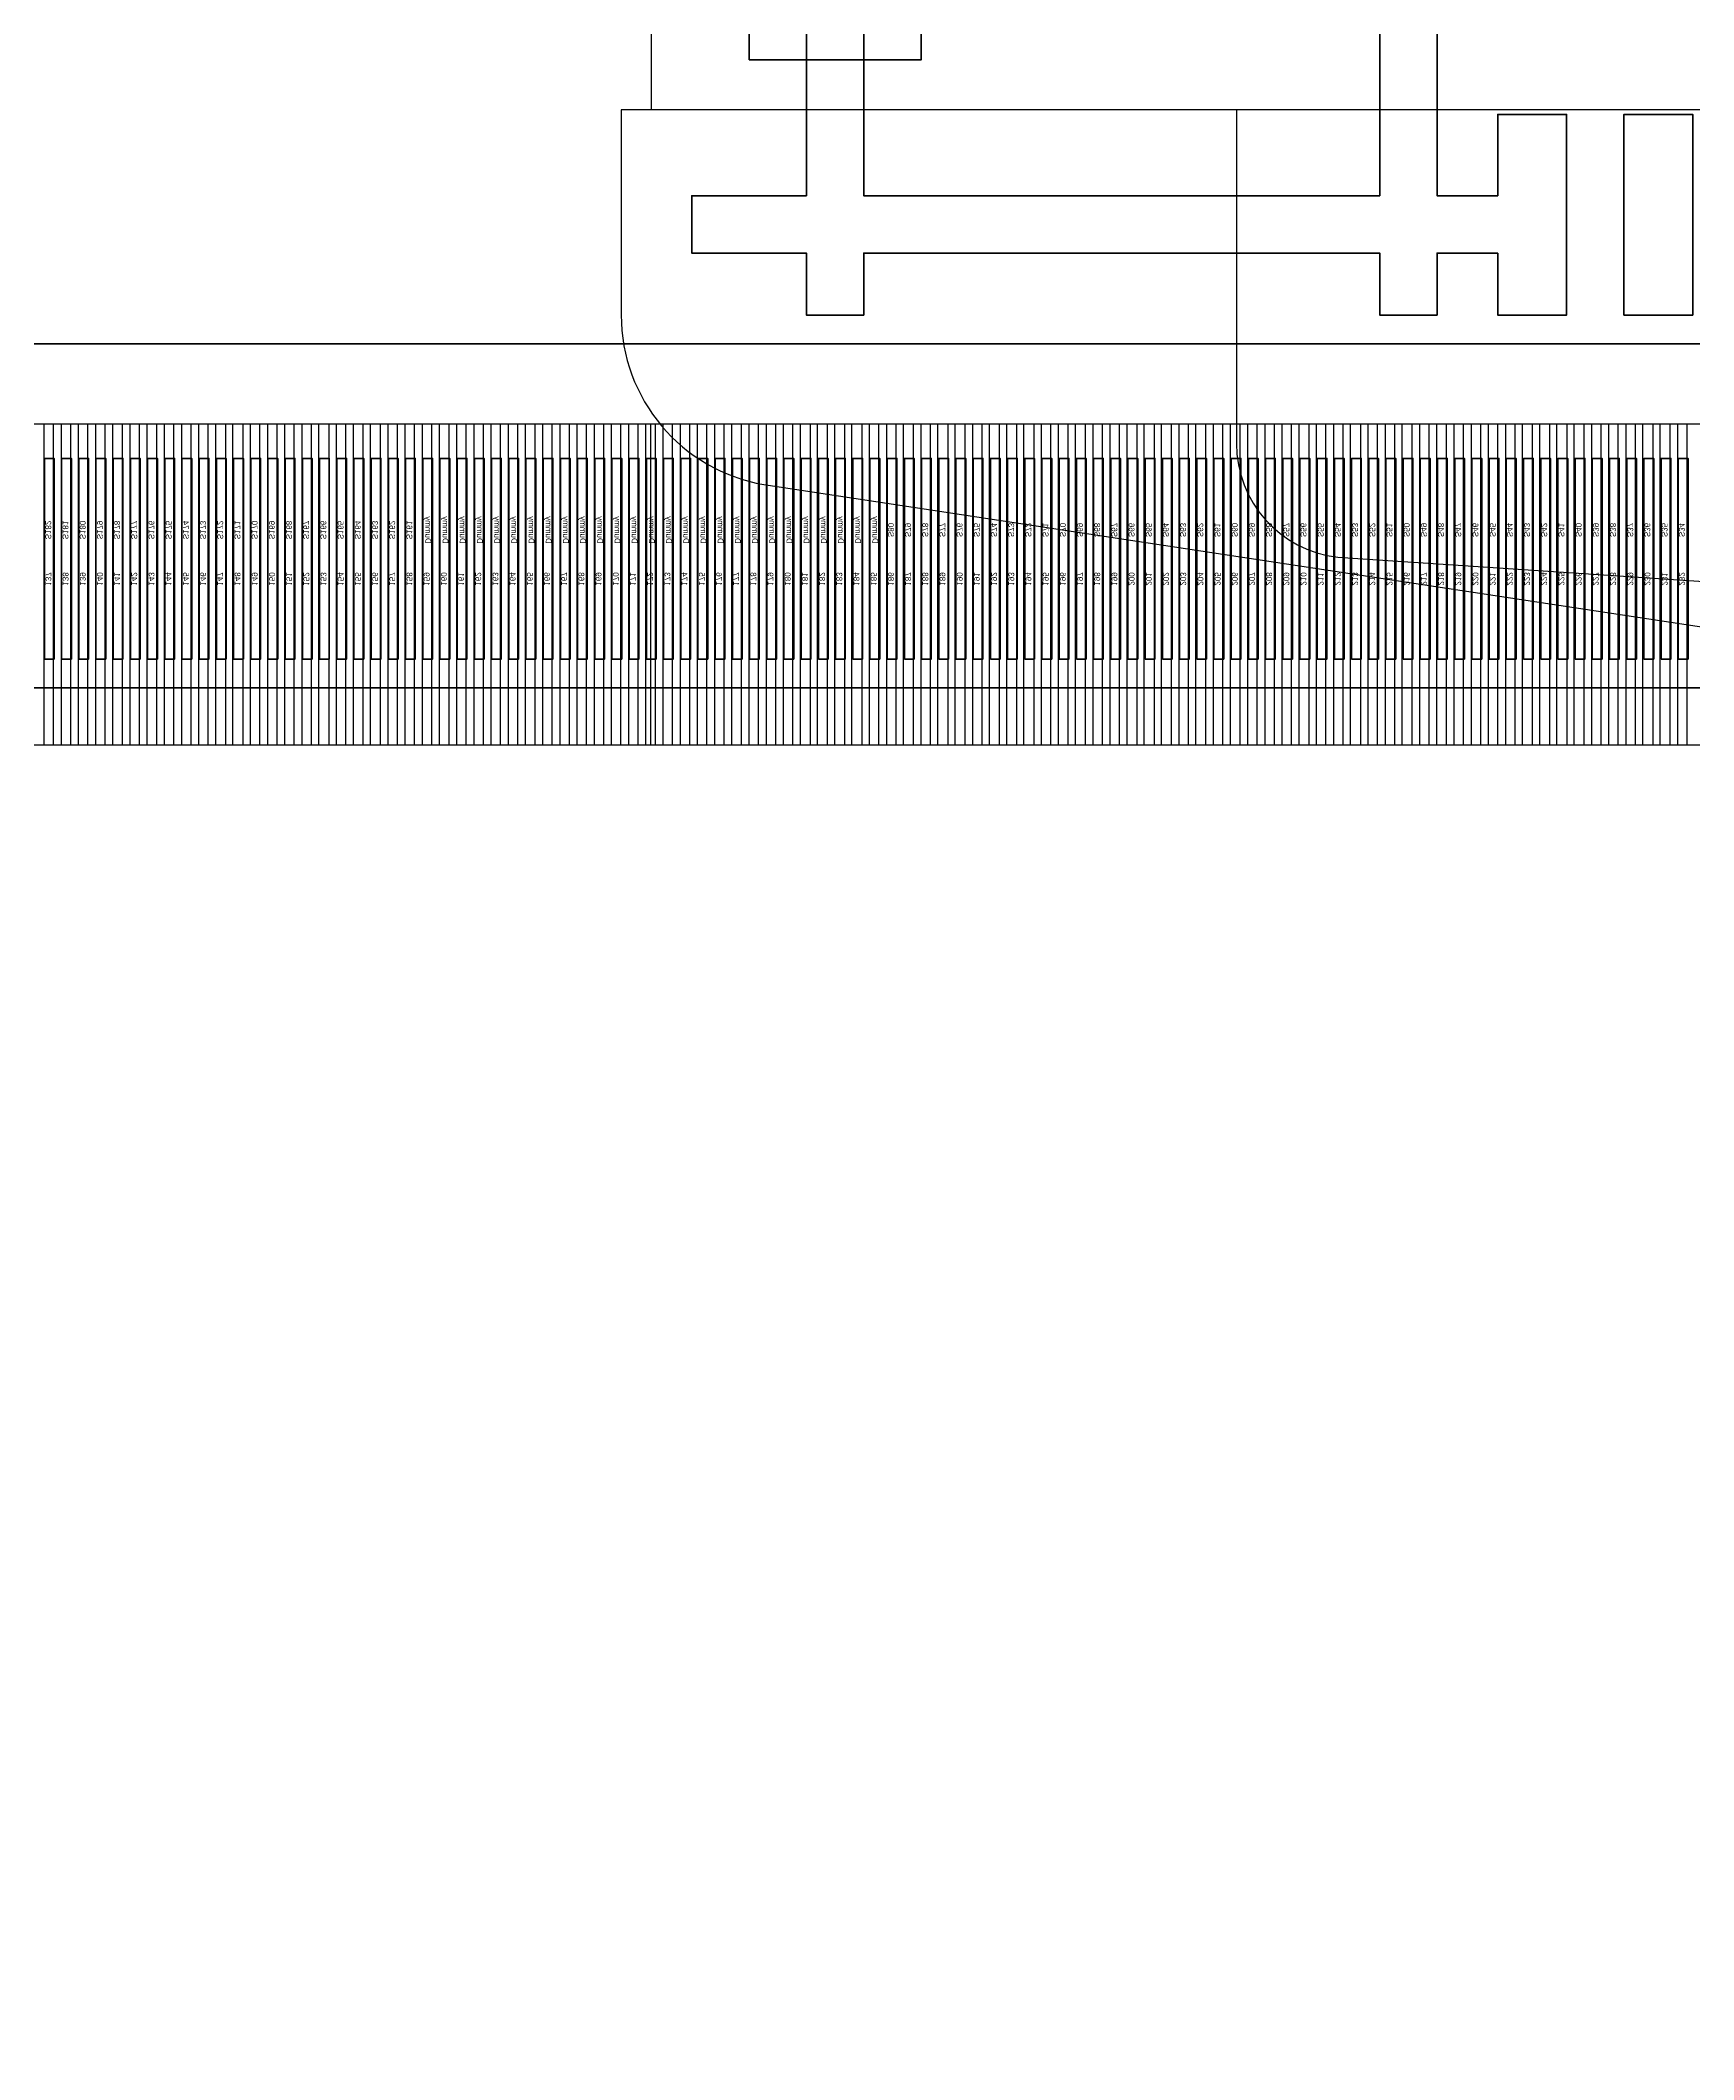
# Model space of a CAD drawing. Header units: millimetres. Extents: x 2678 to 7528, y -1679 to -1155.
# Drawn here: x 3127.524 to 3130.408, y -1285.754 to -1282.232 of the extents above; entities that cross this region are included whole.
import ezdxf
from ezdxf.enums import TextEntityAlignment as Align

# ---------------------------------------------------------------- set-up
doc = ezdxf.new("R2010")
doc.units = ezdxf.units.MM
doc.linetypes.add('CENTER2', pattern=[1.125, 0.75, -0.125, 0.125, -0.125])
for name, color, linetype in [('01 Copper', 3, 'Continuous'), ('03 Solder Resist', 6, 'Continuous'), ('06 Cutline', 4, 'Continuous'), ('09 Center_line', 1, 'Continuous'), ('13 OL no.', 190, 'Continuous'), ('14 OL name', 220, 'Continuous'), ('FPC-TP', 32, 'Continuous'), ('PANEL', 7, 'Continuous')]:
    doc.layers.add(name, color=color, linetype=linetype)
for name, color, linetype, lineweight in [('Dim', 3, 'Continuous', 13), ('FPC.drawing', 30, 'Continuous', 100), ('P_OLED.drawing', 3, 'Continuous', 100)]:
    doc.layers.add(name, color=color, linetype=linetype, lineweight=lineweight)
doc.styles.get("Standard").update_dxf_attribs({"font": 'arial.ttf'})

# ---------------------------------------------------------------- blocks, each defined once
blk = doc.blocks.new('OLED屏体')
at = {"layer": 'FPC.drawing', "color": 7, "linetype": 'Continuous', "lineweight": 100}
for points in [[(5123.0182, 185.3031), (5122.9122, 185.3031), (5122.9122, 185.7141), (5122.8122, 185.7141), (5122.8122, 185.3031), (5121.9122, 185.3031), (5121.9122, 185.7141), (5121.8122, 185.7141), (5121.8122, 185.3031), (5121.6122, 185.3031), (5121.6122, 185.2031), (5121.8122, 185.2031), (5121.8122, 185.0951), (5121.9122, 185.0951), (5121.9122, 185.2031), (5122.8122, 185.2031), (5122.8122, 185.0951), (5122.9122, 185.0951), (5122.9122, 185.2031), (5123.0182, 185.2031)], [(5123.0182, 185.2031), (5123.0182, 185.0951), (5123.1382, 185.0951), (5123.1382, 185.4451), (5123.0182, 185.4451), (5123.0182, 185.3031)]]:
    blk.add_lwpolyline(points, dxfattribs=at)
for points in [[(5121.7122, 185.5401), (5122.0122, 185.5401), (5122.0122, 185.6401), (5121.7122, 185.6401)], [(5123.2382, 185.0951), (5123.3582, 185.0951), (5123.3582, 185.4451), (5123.2382, 185.4451)]]:
    blk.add_lwpolyline(points, close=True, dxfattribs=at)
at = {"layer": 'FPC.drawing', "color": 30, "linetype": 'Continuous', "lineweight": 100}
for points in [[(5120.4831, 184.4951), (5120.5001, 184.4951), (5120.5001, 184.8451), (5120.4831, 184.8451)], [(5120.5131, 184.4951), (5120.5301, 184.4951), (5120.5301, 184.8451), (5120.5131, 184.8451)], [(5120.5431, 184.4951), (5120.5601, 184.4951), (5120.5601, 184.8451), (5120.5431, 184.8451)], [(5120.5731, 184.4951), (5120.5901, 184.4951), (5120.5901, 184.8451), (5120.5731, 184.8451)], [(5120.6031, 184.4951), (5120.6201, 184.4951), (5120.6201, 184.8451), (5120.6031, 184.8451)], [(5120.6331, 184.4951), (5120.6501, 184.4951), (5120.6501, 184.8451), (5120.6331, 184.8451)], [(5120.6631, 184.4951), (5120.6801, 184.4951), (5120.6801, 184.8451), (5120.6631, 184.8451)], [(5120.6931, 184.4951), (5120.7101, 184.4951), (5120.7101, 184.8451), (5120.6931, 184.8451)], [(5120.7231, 184.4951), (5120.7401, 184.4951), (5120.7401, 184.8451), (5120.7231, 184.8451)], [(5120.7531, 184.4951), (5120.7701, 184.4951), (5120.7701, 184.8451), (5120.7531, 184.8451)], [(5120.7831, 184.4951), (5120.8001, 184.4951), (5120.8001, 184.8451), (5120.7831, 184.8451)], [(5120.8131, 184.4951), (5120.8301, 184.4951), (5120.8301, 184.8451), (5120.8131, 184.8451)], [(5120.8431, 184.4951), (5120.8601, 184.4951), (5120.8601, 184.8451), (5120.8431, 184.8451)], [(5120.8731, 184.4951), (5120.8901, 184.4951), (5120.8901, 184.8451), (5120.8731, 184.8451)], [(5120.9031, 184.4951), (5120.9201, 184.4951), (5120.9201, 184.8451), (5120.9031, 184.8451)], [(5120.9331, 184.4951), (5120.9501, 184.4951), (5120.9501, 184.8451), (5120.9331, 184.8451)], [(5120.9631, 184.4951), (5120.9801, 184.4951), (5120.9801, 184.8451), (5120.9631, 184.8451)], [(5120.9931, 184.4951), (5121.0101, 184.4951), (5121.0101, 184.8451), (5120.9931, 184.8451)], [(5121.0231, 184.4951), (5121.0401, 184.4951), (5121.0401, 184.8451), (5121.0231, 184.8451)], [(5121.0531, 184.4951), (5121.0701, 184.4951), (5121.0701, 184.8451), (5121.0531, 184.8451)], [(5121.0831, 184.4951), (5121.1001, 184.4951), (5121.1001, 184.8451), (5121.0831, 184.8451)], [(5121.1131, 184.4951), (5121.1301, 184.4951), (5121.1301, 184.8451), (5121.1131, 184.8451)], [(5121.1431, 184.4951), (5121.1601, 184.4951), (5121.1601, 184.8451), (5121.1431, 184.8451)], [(5121.1731, 184.4951), (5121.1901, 184.4951), (5121.1901, 184.8451), (5121.1731, 184.8451)], [(5121.2031, 184.4951), (5121.2201, 184.4951), (5121.2201, 184.8451), (5121.2031, 184.8451)], [(5121.2331, 184.4951), (5121.2501, 184.4951), (5121.2501, 184.8451), (5121.2331, 184.8451)], [(5121.2631, 184.4951), (5121.2801, 184.4951), (5121.2801, 184.8451), (5121.2631, 184.8451)], [(5121.2931, 184.4951), (5121.3101, 184.4951), (5121.3101, 184.8451), (5121.2931, 184.8451)], [(5121.3231, 184.4951), (5121.3401, 184.4951), (5121.3401, 184.8451), (5121.3231, 184.8451)], [(5121.3531, 184.4951), (5121.3701, 184.4951), (5121.3701, 184.8451), (5121.3531, 184.8451)], [(5121.3831, 184.4951), (5121.4001, 184.4951), (5121.4001, 184.8451), (5121.3831, 184.8451)], [(5121.4131, 184.4951), (5121.4301, 184.4951), (5121.4301, 184.8451), (5121.4131, 184.8451)], [(5121.4431, 184.4951), (5121.4601, 184.4951), (5121.4601, 184.8451), (5121.4431, 184.8451)], [(5121.4731, 184.4951), (5121.4901, 184.4951), (5121.4901, 184.8451), (5121.4731, 184.8451)], [(5121.5031, 184.4951), (5121.5201, 184.4951), (5121.5201, 184.8451), (5121.5031, 184.8451)], [(5121.5331, 184.4951), (5121.5501, 184.4951), (5121.5501, 184.8451), (5121.5331, 184.8451)], [(5121.5631, 184.4951), (5121.5801, 184.4951), (5121.5801, 184.8451), (5121.5631, 184.8451)], [(5121.5931, 184.4951), (5121.6101, 184.4951), (5121.6101, 184.8451), (5121.5931, 184.8451)], [(5121.6231, 184.4951), (5121.6401, 184.4951), (5121.6401, 184.8451), (5121.6231, 184.8451)], [(5121.6531, 184.4951), (5121.6701, 184.4951), (5121.6701, 184.8451), (5121.6531, 184.8451)], [(5121.6831, 184.4951), (5121.7001, 184.4951), (5121.7001, 184.8451), (5121.6831, 184.8451)], [(5121.7131, 184.4951), (5121.7301, 184.4951), (5121.7301, 184.8451), (5121.7131, 184.8451)], [(5121.7431, 184.4951), (5121.7601, 184.4951), (5121.7601, 184.8451), (5121.7431, 184.8451)], [(5121.7731, 184.4951), (5121.7901, 184.4951), (5121.7901, 184.8451), (5121.7731, 184.8451)], [(5121.8031, 184.4951), (5121.8201, 184.4951), (5121.8201, 184.8451), (5121.8031, 184.8451)], [(5121.8331, 184.4951), (5121.8501, 184.4951), (5121.8501, 184.8451), (5121.8331, 184.8451)], [(5121.8631, 184.4951), (5121.8801, 184.4951), (5121.8801, 184.8451), (5121.8631, 184.8451)], [(5121.8931, 184.4951), (5121.9101, 184.4951), (5121.9101, 184.8451), (5121.8931, 184.8451)], [(5121.9231, 184.4951), (5121.9401, 184.4951), (5121.9401, 184.8451), (5121.9231, 184.8451)], [(5121.9531, 184.4951), (5121.9701, 184.4951), (5121.9701, 184.8451), (5121.9531, 184.8451)], [(5121.9831, 184.4951), (5122.0001, 184.4951), (5122.0001, 184.8451), (5121.9831, 184.8451)], [(5122.0131, 184.4951), (5122.0301, 184.4951), (5122.0301, 184.8451), (5122.0131, 184.8451)], [(5122.0431, 184.4951), (5122.0601, 184.4951), (5122.0601, 184.8451), (5122.0431, 184.8451)], [(5122.0731, 184.4951), (5122.0901, 184.4951), (5122.0901, 184.8451), (5122.0731, 184.8451)], [(5122.1031, 184.4951), (5122.1201, 184.4951), (5122.1201, 184.8451), (5122.1031, 184.8451)], [(5122.1331, 184.4951), (5122.1501, 184.4951), (5122.1501, 184.8451), (5122.1331, 184.8451)], [(5122.1631, 184.4951), (5122.1801, 184.4951), (5122.1801, 184.8451), (5122.1631, 184.8451)], [(5122.1931, 184.4951), (5122.2101, 184.4951), (5122.2101, 184.8451), (5122.1931, 184.8451)], [(5122.2231, 184.4951), (5122.2401, 184.4951), (5122.2401, 184.8451), (5122.2231, 184.8451)], [(5122.2531, 184.4951), (5122.2701, 184.4951), (5122.2701, 184.8451), (5122.2531, 184.8451)], [(5122.2831, 184.4951), (5122.3001, 184.4951), (5122.3001, 184.8451), (5122.2831, 184.8451)], [(5122.3131, 184.4951), (5122.3301, 184.4951), (5122.3301, 184.8451), (5122.3131, 184.8451)], [(5122.3431, 184.4951), (5122.3601, 184.4951), (5122.3601, 184.8451), (5122.3431, 184.8451)], [(5122.3731, 184.4951), (5122.3901, 184.4951), (5122.3901, 184.8451), (5122.3731, 184.8451)], [(5122.4031, 184.4951), (5122.4201, 184.4951), (5122.4201, 184.8451), (5122.4031, 184.8451)], [(5122.4331, 184.4951), (5122.4501, 184.4951), (5122.4501, 184.8451), (5122.4331, 184.8451)], [(5122.4631, 184.4951), (5122.4801, 184.4951), (5122.4801, 184.8451), (5122.4631, 184.8451)], [(5122.4931, 184.4951), (5122.5101, 184.4951), (5122.5101, 184.8451), (5122.4931, 184.8451)], [(5122.5231, 184.4951), (5122.5401, 184.4951), (5122.5401, 184.8451), (5122.5231, 184.8451)], [(5122.5531, 184.4951), (5122.5701, 184.4951), (5122.5701, 184.8451), (5122.5531, 184.8451)], [(5122.5831, 184.4951), (5122.6001, 184.4951), (5122.6001, 184.8451), (5122.5831, 184.8451)], [(5122.6131, 184.4951), (5122.6301, 184.4951), (5122.6301, 184.8451), (5122.6131, 184.8451)], [(5122.6431, 184.4951), (5122.6601, 184.4951), (5122.6601, 184.8451), (5122.6431, 184.8451)], [(5122.6731, 184.4951), (5122.6901, 184.4951), (5122.6901, 184.8451), (5122.6731, 184.8451)], [(5122.7031, 184.4951), (5122.7201, 184.4951), (5122.7201, 184.8451), (5122.7031, 184.8451)], [(5122.7331, 184.4951), (5122.7501, 184.4951), (5122.7501, 184.8451), (5122.7331, 184.8451)], [(5122.7631, 184.4951), (5122.7801, 184.4951), (5122.7801, 184.8451), (5122.7631, 184.8451)], [(5122.7931, 184.4951), (5122.8101, 184.4951), (5122.8101, 184.8451), (5122.7931, 184.8451)], [(5122.8231, 184.4951), (5122.8401, 184.4951), (5122.8401, 184.8451), (5122.8231, 184.8451)], [(5122.8531, 184.4951), (5122.8701, 184.4951), (5122.8701, 184.8451), (5122.8531, 184.8451)], [(5122.8831, 184.4951), (5122.9001, 184.4951), (5122.9001, 184.8451), (5122.8831, 184.8451)], [(5122.9131, 184.4951), (5122.9301, 184.4951), (5122.9301, 184.8451), (5122.9131, 184.8451)], [(5122.9431, 184.4951), (5122.9601, 184.4951), (5122.9601, 184.8451), (5122.9431, 184.8451)], [(5122.9731, 184.4951), (5122.9901, 184.4951), (5122.9901, 184.8451), (5122.9731, 184.8451)], [(5123.0031, 184.4951), (5123.0201, 184.4951), (5123.0201, 184.8451), (5123.0031, 184.8451)], [(5123.0331, 184.4951), (5123.0501, 184.4951), (5123.0501, 184.8451), (5123.0331, 184.8451)], [(5123.0631, 184.4951), (5123.0801, 184.4951), (5123.0801, 184.8451), (5123.0631, 184.8451)], [(5123.0931, 184.4951), (5123.1101, 184.4951), (5123.1101, 184.8451), (5123.0931, 184.8451)], [(5123.1231, 184.4951), (5123.1401, 184.4951), (5123.1401, 184.8451), (5123.1231, 184.8451)], [(5123.1531, 184.4951), (5123.1701, 184.4951), (5123.1701, 184.8451), (5123.1531, 184.8451)], [(5123.1831, 184.4951), (5123.2001, 184.4951), (5123.2001, 184.8451), (5123.1831, 184.8451)], [(5123.2131, 184.4951), (5123.2301, 184.4951), (5123.2301, 184.8451), (5123.2131, 184.8451)], [(5123.2431, 184.4951), (5123.2601, 184.4951), (5123.2601, 184.8451), (5123.2431, 184.8451)], [(5123.2731, 184.4951), (5123.2901, 184.4951), (5123.2901, 184.8451), (5123.2731, 184.8451)], [(5123.3031, 184.4951), (5123.3201, 184.4951), (5123.3201, 184.8451), (5123.3031, 184.8451)], [(5123.3331, 184.4951), (5123.3501, 184.4951), (5123.3501, 184.8451), (5123.3331, 184.8451)]]:
    blk.add_lwpolyline(points, close=True, dxfattribs=at)
at = {"layer": 'P_OLED.drawing', "color": 3, "linetype": 'Continuous', "lineweight": 100}
for p, q in [((5134.5691, 185.0451), (5108.5142, 185.0451)), ((5110.3796, 184.4451), (5132.7036, 184.4451))]:
    blk.add_line(p, q, dxfattribs=at)
at = {"layer": 'PANEL', "color": 1, "linetype": 'CENTER2'}
blk.add_line((5121.5416, 217.5471), (5121.5416, 185.4549), dxfattribs=at)
blk = doc.blocks.new('WQT3T')
at = {"layer": '01 Copper'}
for points in [[(3330.752, -679.0869), (3330.752, -678.5269)], [(3330.769, -678.5269), (3330.769, -679.0869)], [(3330.782, -678.5269), (3330.782, -679.0869)], [(3330.799, -679.0869), (3330.799, -678.5269)], [(3330.812, -678.5269), (3330.812, -679.0869)], [(3330.829, -679.0869), (3330.829, -678.5269)], [(3330.842, -679.0869), (3330.842, -678.5269)], [(3330.859, -678.5269), (3330.859, -679.0869)], [(3330.872, -679.0869), (3330.872, -678.5269)], [(3330.889, -678.5269), (3330.889, -679.0869)], [(3330.902, -679.0869), (3330.902, -678.5269)], [(3330.919, -678.5269), (3330.919, -679.0869)], [(3330.932, -678.5269), (3330.932, -679.0869)], [(3330.949, -679.0869), (3330.949, -678.5269)], [(3330.962, -678.5269), (3330.962, -679.0869)], [(3330.979, -679.0869), (3330.979, -678.5269)], [(3330.992, -678.5269), (3330.992, -679.0869)], [(3331.009, -679.0869), (3331.009, -678.5269)], [(3331.022, -678.5269), (3331.022, -679.0869)], [(3331.039, -679.0869), (3331.039, -678.5269)], [(3331.052, -679.0869), (3331.052, -678.5269)], [(3331.069, -678.5269), (3331.069, -679.0869)], [(3331.0819, -679.0869), (3331.0819, -678.5269)], [(3331.0989, -678.5269), (3331.0989, -679.0869)], [(3331.1119, -679.0869), (3331.1119, -678.5269)], [(3331.1289, -678.5269), (3331.1289, -679.0869)], [(3331.1419, -679.0869), (3331.1419, -678.5269)], [(3331.1589, -678.5269), (3331.1589, -679.0869)], [(3331.1719, -679.0869), (3331.1719, -678.5269)], [(3331.1889, -678.5269), (3331.1889, -679.0869)], [(3331.2019, -679.0869), (3331.2019, -678.5269)], [(3331.2189, -678.5269), (3331.2189, -679.0869)], [(3331.2319, -678.5269), (3331.2319, -679.0869)], [(3331.2489, -679.0869), (3331.2489, -678.5269)], [(3331.2619, -679.0869), (3331.2619, -678.5269)], [(3331.2789, -678.5269), (3331.2789, -679.0869)], [(3331.2919, -679.0869), (3331.2919, -678.5269)], [(3331.3089, -678.5269), (3331.3089, -679.0869)], [(3331.3219, -678.5269), (3331.3219, -679.0869)], [(3331.3389, -679.0869), (3331.3389, -678.5269)], [(3331.3519, -679.0869), (3331.3519, -678.5269)], [(3331.3689, -678.5269), (3331.3689, -679.0869)], [(3331.3819, -679.0869), (3331.3819, -678.5269)], [(3331.3989, -678.5269), (3331.3989, -679.0869)], [(3331.4119, -678.5269), (3331.4119, -679.0869)], [(3331.4289, -679.0869), (3331.4289, -678.5269)], [(3331.4419, -679.0869), (3331.4419, -678.5269)], [(3331.4589, -678.5269), (3331.4589, -679.0869)], [(3331.4718, -679.0869), (3331.4718, -678.5269)], [(3331.4888, -678.5269), (3331.4888, -679.0869)], [(3331.5018, -679.0869), (3331.5018, -678.5269)], [(3331.5188, -678.5269), (3331.5188, -679.0869)], [(3331.5318, -679.0869), (3331.5318, -678.5269)], [(3331.5488, -678.5269), (3331.5488, -679.0869)], [(3331.5618, -679.0869), (3331.5618, -678.5269)], [(3331.5788, -678.5269), (3331.5788, -679.0869)], [(3331.5918, -678.5269), (3331.5918, -679.0869)], [(3331.6088, -679.0869), (3331.6088, -678.5269)], [(3331.6218, -679.0869), (3331.6218, -678.5269)], [(3331.6388, -678.5269), (3331.6388, -679.0869)], [(3331.6518, -678.5269), (3331.6518, -679.0869)], [(3331.6688, -679.0869), (3331.6688, -678.5269)], [(3331.6818, -678.5269), (3331.6818, -679.0869)], [(3331.6988, -679.0869), (3331.6988, -678.5269)], [(3331.7118, -678.5269), (3331.7118, -679.0869)], [(3331.7288, -679.0869), (3331.7288, -678.5269)], [(3331.7418, -679.0869), (3331.7418, -678.5269)], [(3331.7588, -678.5269), (3331.7588, -679.0869)], [(3331.7718, -679.0869), (3331.7718, -678.5269)], [(3331.7888, -678.5269), (3331.7888, -679.0869)], [(3331.8018, -678.5269), (3331.8018, -679.0869)], [(3331.8188, -679.0869), (3331.8188, -678.5269)], [(3331.8318, -679.0869), (3331.8318, -678.5269)], [(3331.8488, -678.5269), (3331.8488, -679.0869)], [(3331.8618, -679.0869), (3331.8618, -678.5269)], [(3331.8788, -678.5269), (3331.8788, -679.0869)], [(3331.8917, -678.5269), (3331.8917, -679.0869)], [(3331.9087, -679.0869), (3331.9087, -678.5269)], [(3331.9217, -678.5269), (3331.9217, -679.0869)], [(3331.9387, -679.0869), (3331.9387, -678.5269)], [(3331.9517, -678.5269), (3331.9517, -679.0869)], [(3331.9687, -679.0869), (3331.9687, -678.5269)], [(3331.9817, -679.0869), (3331.9817, -678.5269)], [(3331.9987, -678.5269), (3331.9987, -679.0869)], [(3332.0117, -678.5269), (3332.0117, -679.0869)], [(3332.0287, -679.0869), (3332.0287, -678.5269)], [(3332.0417, -678.5269), (3332.0417, -679.0869)], [(3332.0587, -679.0869), (3332.0587, -678.5269)], [(3332.0717, -679.0869), (3332.0717, -678.5269)], [(3332.0887, -678.5269), (3332.0887, -679.0869)], [(3332.1017, -678.5269), (3332.1017, -679.0869)], [(3332.1187, -679.0869), (3332.1187, -678.5269)], [(3332.1317, -679.0869), (3332.1317, -678.5269)], [(3332.1487, -678.5269), (3332.1487, -679.0869)], [(3332.1617, -679.0869), (3332.1617, -678.5269)], [(3332.1787, -678.5269), (3332.1787, -679.0869)], [(3332.1917, -678.5269), (3332.1917, -679.0869)], [(3332.2087, -679.0869), (3332.2087, -678.5269)], [(3332.2217, -678.5269), (3332.2217, -679.0869)], [(3332.2387, -679.0869), (3332.2387, -678.5269)], [(3332.2517, -678.5269), (3332.2517, -679.0869)], [(3332.2687, -679.0869), (3332.2687, -678.5269)], [(3332.2816, -678.5269), (3332.2816, -679.0869)], [(3332.2986, -679.0869), (3332.2986, -678.5269)], [(3332.3116, -679.0869), (3332.3116, -678.5269)], [(3332.3286, -678.5269), (3332.3286, -679.0869)], [(3332.3416, -679.0869), (3332.3416, -678.5269)], [(3332.3586, -678.5269), (3332.3586, -679.0869)], [(3332.3716, -679.0869), (3332.3716, -678.5269)], [(3332.3886, -678.5269), (3332.3886, -679.0869)], [(3332.4016, -679.0869), (3332.4016, -678.5269)], [(3332.4186, -678.5269), (3332.4186, -679.0869)], [(3332.4316, -679.0869), (3332.4316, -678.5269)], [(3332.4486, -678.5269), (3332.4486, -679.0869)], [(3332.4616, -679.0869), (3332.4616, -678.5269)], [(3332.4786, -678.5269), (3332.4786, -679.0869)], [(3332.4916, -679.0869), (3332.4916, -678.5269)], [(3332.5086, -678.5269), (3332.5086, -679.0869)], [(3332.5216, -679.0869), (3332.5216, -678.5269)], [(3332.5386, -678.5269), (3332.5386, -679.0869)], [(3332.5516, -679.0869), (3332.5516, -678.5269)], [(3332.5686, -678.5269), (3332.5686, -679.0869)], [(3332.5816, -679.0869), (3332.5816, -678.5269)], [(3332.5986, -678.5269), (3332.5986, -679.0869)], [(3332.6116, -679.0869), (3332.6116, -678.5269)], [(3332.6286, -678.5269), (3332.6286, -679.0869)], [(3332.6416, -679.0869), (3332.6416, -678.5269)], [(3332.6586, -678.5269), (3332.6586, -679.0869)], [(3332.6715, -679.0869), (3332.6715, -678.5269)], [(3332.6885, -678.5269), (3332.6885, -679.0869)], [(3332.7015, -679.0869), (3332.7015, -678.5269)], [(3332.7185, -678.5269), (3332.7185, -679.0869)], [(3332.7315, -679.0869), (3332.7315, -678.5269)], [(3332.7485, -678.5269), (3332.7485, -679.0869)], [(3332.7615, -679.0869), (3332.7615, -678.5269)], [(3332.7785, -678.5269), (3332.7785, -679.0869)], [(3332.7915, -679.0869), (3332.7915, -678.5269)], [(3332.8085, -678.5269), (3332.8085, -679.0869)], [(3332.8215, -679.0869), (3332.8215, -678.5269)], [(3332.8385, -678.5269), (3332.8385, -679.0869)], [(3332.8515, -679.0869), (3332.8515, -678.5269)], [(3332.8685, -678.5269), (3332.8685, -679.0869)], [(3332.8815, -679.0869), (3332.8815, -678.5269)], [(3332.8985, -678.5269), (3332.8985, -679.0869)], [(3332.9115, -679.0869), (3332.9115, -678.5269)], [(3332.9285, -678.5269), (3332.9285, -679.0869)], [(3332.9415, -679.0869), (3332.9415, -678.5269)], [(3332.9585, -678.5269), (3332.9585, -679.0869)], [(3332.9715, -679.0869), (3332.9715, -678.5269)], [(3332.9885, -678.5269), (3332.9885, -679.0869)], [(3333.0015, -679.0869), (3333.0015, -678.5269)], [(3333.0185, -678.5269), (3333.0185, -679.0869)], [(3333.0315, -678.5269), (3333.0315, -679.0869)], [(3333.0485, -679.0869), (3333.0485, -678.5269)], [(3333.0615, -679.0869), (3333.0615, -678.5269)], [(3333.0785, -678.5269), (3333.0785, -679.0869)], [(3333.0914, -679.0869), (3333.0914, -678.5269)], [(3333.1084, -678.5269), (3333.1084, -679.0869)], [(3333.1214, -678.5269), (3333.1214, -679.0869)], [(3333.1384, -679.0869), (3333.1384, -678.5269)], [(3333.1514, -679.0869), (3333.1514, -678.5269)], [(3333.1684, -678.5269), (3333.1684, -679.0869)], [(3333.1814, -679.0869), (3333.1814, -678.5269)], [(3333.1984, -678.5269), (3333.1984, -679.0869)], [(3333.2114, -679.0869), (3333.2114, -678.5269)], [(3333.2284, -678.5269), (3333.2284, -679.0869)], [(3333.2414, -679.0869), (3333.2414, -678.5269)], [(3333.2584, -678.5269), (3333.2584, -679.0869)], [(3333.2714, -678.5269), (3333.2714, -679.0869)], [(3333.2884, -679.0869), (3333.2884, -678.5269)], [(3333.3014, -678.5269), (3333.3014, -679.0869)], [(3333.3184, -679.0869), (3333.3184, -678.5269)], [(3333.3314, -679.0869), (3333.3314, -678.5269)], [(3333.3484, -678.5269), (3333.3484, -679.0869)], [(3333.3614, -679.0869), (3333.3614, -678.5269)], [(3333.3784, -678.5269), (3333.3784, -679.0869)], [(3333.3914, -679.0869), (3333.3914, -678.5269)], [(3333.4084, -678.5269), (3333.4084, -679.0869)], [(3333.4214, -679.0869), (3333.4214, -678.5269)], [(3333.4384, -678.5269), (3333.4384, -679.0869)], [(3333.4514, -679.0869), (3333.4514, -678.5269)], [(3333.4684, -678.5269), (3333.4684, -679.0869)], [(3333.4813, -679.0869), (3333.4813, -678.5269)], [(3333.4983, -678.5269), (3333.4983, -679.0869)], [(3333.5113, -679.0869), (3333.5113, -678.5269)], [(3333.5283, -678.5269), (3333.5283, -679.0869)], [(3333.5413, -679.0869), (3333.5413, -678.5269)], [(3333.5583, -678.5269), (3333.5583, -679.0869)], [(3333.5713, -679.0869), (3333.5713, -678.5269)], [(3333.5883, -678.5269), (3333.5883, -679.0869)], [(3333.6013, -679.0869), (3333.6013, -678.5269)], [(3333.6183, -678.5269), (3333.6183, -679.0869)]]:
    blk.add_lwpolyline(points, dxfattribs=at)
at = {"layer": '03 Solder Resist'}
blk.add_lwpolyline([(3337.8701, -681.4615, 0.081869), (3337.8886, -681.5738), (3338.1495, -682.3437, -0.081869), (3338.1601, -682.4079), (3338.1601, -685.2564, 0.177691), (3338.2432, -685.4828), (3338.6126, -685.9184, -0.177691), (3338.6601, -686.0477), (3338.6601, -686.5193), (3326.4601, -686.5193), (3326.4601, -686.0477, -0.177691), (3326.5076, -685.9184), (3326.877, -685.4828, 0.177691), (3326.9601, -685.2564), (3326.9601, -682.4079, -0.081869), (3326.9707, -682.3437), (3327.2316, -681.5738, 0.081869), (3327.2501, -681.4615), (3327.2501, -679.0869), (3337.8701, -679.0869)], format="xyb", close=True, dxfattribs=at)
at = {"layer": '06 Cutline', "linetype": 'Continuous'}
blk.add_lwpolyline([(3326.5101, -688.1193), (3338.6101, -688.1193, 0.414214), (3338.8101, -687.9193), (3338.8101, -685.9927, 0.177691), (3338.7626, -685.8633), (3338.3576, -685.3858, -0.177691), (3338.3101, -685.2564), (3338.3101, -682.3831, 0.081869), (3338.2995, -682.3189), (3338.0307, -681.5257, -0.081869), (3338.0201, -681.4615), (3338.0201, -679.2188, -0.155127), (3338.0568, -679.1033), (3338.1619, -678.9547, 0.155127), (3338.1986, -678.8392), (3338.1986, -678.6269, 0.414214), (3338.0986, -678.5269), (3327.0216, -678.5269, 0.414214)], format="xyb", dxfattribs=at)
at = {"layer": '09 Center_line', "color": 1, "linetype": 'Continuous'}
blk.add_line((3332.5601, -678.5269), (3332.5601, -679.0869), dxfattribs=at)
at = {"layer": '13 OL no.'}
for s, p in [('232', (3330.766, -678.7971)), ('231', (3330.796, -678.7971)), ('230', (3330.826, -678.7971)), ('229', (3330.856, -678.7971)), ('228', (3330.886, -678.7971)), ('227', (3330.9162, -678.7971)), ('226', (3330.946, -678.7971)), ('225', (3330.976, -678.7971)), ('224', (3331.0062, -678.7971)), ('223', (3331.036, -678.7971)), ('222', (3331.0661, -678.7971)), ('221', (3331.0961, -678.7971)), ('220', (3331.126, -678.7971)), ('219', (3331.156, -678.7971)), ('218', (3331.1859, -678.7971)), ('217', (3331.2161, -678.7971)), ('216', (3331.2459, -678.7971)), ('215', (3331.2759, -678.7971)), ('214', (3331.3061, -678.7971)), ('213', (3331.3359, -678.7971)), ('212', (3331.3661, -678.7971)), ('211', (3331.3961, -678.7971)), ('210', (3331.4259, -678.7971)), ('209', (3331.4559, -678.7971)), ('208', (3331.4859, -678.7971)), ('207', (3331.5159, -678.7971)), ('206', (3331.5459, -678.7971)), ('205', (3331.5758, -678.7971)), ('204', (3331.6058, -678.7971)), ('203', (3331.6358, -678.7971)), ('202', (3331.6658, -678.7971)), ('201', (3331.6958, -678.7971)), ('200', (3331.7258, -678.7971)), ('199', (3331.7558, -678.7971)), ('198', (3331.7858, -678.7971)), ('197', (3331.8158, -678.7971)), ('196', (3331.8458, -678.7971)), ('195', (3331.8758, -678.7971)), ('194', (3331.9058, -678.7971)), ('193', (3331.9357, -678.7971)), ('192', (3331.9657, -678.7971)), ('191', (3331.9957, -678.7971)), ('190', (3332.0257, -678.7971)), ('189', (3332.0557, -678.7971)), ('188', (3332.0857, -678.7971)), ('187', (3332.1157, -678.7971)), ('186', (3332.1457, -678.7971)), ('185', (3332.1757, -678.7971)), ('184', (3332.2057, -678.7971)), ('183', (3332.2357, -678.7971)), ('182', (3332.2657, -678.7971)), ('181', (3332.2957, -678.7971)), ('180', (3332.3257, -678.7971)), ('179', (3332.3557, -678.7971)), ('178', (3332.3856, -678.7971)), ('177', (3332.4158, -678.7971)), ('176', (3332.4456, -678.7971)), ('175', (3332.4756, -678.7971)), ('174', (3332.5058, -678.7971)), ('173', (3332.5356, -678.7971)), ('172', (3332.5658, -678.7971)), ('171', (3332.5958, -678.7971)), ('170', (3332.6256, -678.7971)), ('169', (3332.6556, -678.7971)), ('168', (3332.6856, -678.7971)), ('167', (3332.7156, -678.7971)), ('166', (3332.7456, -678.7971)), ('165', (3332.7755, -678.7971)), ('164', (3332.8055, -678.7971)), ('163', (3332.8355, -678.7971)), ('162', (3332.8655, -678.7971)), ('161', (3332.8955, -678.7971)), ('160', (3332.9255, -678.7971)), ('159', (3332.9555, -678.7971)), ('158', (3332.9855, -678.7971)), ('157', (3333.0155, -678.7971)), ('156', (3333.0455, -678.7971)), ('155', (3333.0755, -678.7971)), ('154', (3333.1055, -678.7971)), ('153', (3333.1354, -678.7971)), ('152', (3333.1654, -678.7971)), ('151', (3333.1954, -678.7971)), ('150', (3333.2254, -678.7971)), ('149', (3333.2554, -678.7971)), ('148', (3333.2854, -678.7971)), ('147', (3333.3156, -678.7971)), ('146', (3333.3454, -678.7971)), ('145', (3333.3754, -678.7971)), ('144', (3333.4056, -678.7971)), ('143', (3333.4354, -678.7971)), ('142', (3333.4655, -678.7971)), ('141', (3333.4955, -678.7971)), ('140', (3333.5254, -678.7971)), ('139', (3333.5553, -678.7971)), ('138', (3333.5853, -678.7971)), ('137', (3333.6153, -678.7971))]:
    blk.add_text(s, height=0.01, rotation=90, dxfattribs=at).set_placement(p, align=Align.CENTER)
at = {"layer": '14 OL name'}
for s, p in [('S34', (3330.7662, -678.7118)), ('S35', (3330.7962, -678.7118)), ('S36', (3330.8262, -678.7118)), ('S37', (3330.8561, -678.7118)), ('S38', (3330.8861, -678.7118)), ('S39', (3330.9161, -678.7118)), ('S40', (3330.9461, -678.7118)), ('S41', (3330.9761, -678.7118)), ('S42', (3331.0061, -678.7118)), ('S43', (3331.0361, -678.7118)), ('S44', (3331.0661, -678.7118)), ('S45', (3331.0961, -678.7118)), ('S46', (3331.1261, -678.7118)), ('S47', (3331.1561, -678.7118)), ('S48', (3331.1861, -678.7118)), ('S49', (3331.2161, -678.7118)), ('S50', (3331.2461, -678.7118)), ('S51', (3331.276, -678.7118)), ('S52', (3331.306, -678.7118)), ('S53', (3331.336, -678.7118)), ('S54', (3331.366, -678.7118)), ('S55', (3331.396, -678.7118)), ('S56', (3331.426, -678.7118)), ('S57', (3331.456, -678.7118)), ('S58', (3331.486, -678.7118)), ('S59', (3331.516, -678.7118)), ('S60', (3331.546, -678.7118)), ('S61', (3331.576, -678.7118)), ('S62', (3331.606, -678.7118)), ('S63', (3331.636, -678.7118)), ('S64', (3331.666, -678.7118)), ('S65', (3331.6959, -678.7118)), ('S66', (3331.7259, -678.7118)), ('S67', (3331.7559, -678.7118)), ('S68', (3331.7859, -678.7118)), ('S69', (3331.8159, -678.7118)), ('S70', (3331.8459, -678.7118)), ('S71', (3331.8759, -678.7118)), ('S72', (3331.9059, -678.7118)), ('S73', (3331.9359, -678.7118)), ('S74', (3331.9659, -678.7118)), ('S75', (3331.9959, -678.7118)), ('S76', (3332.0259, -678.7118)), ('S77', (3332.0559, -678.7118)), ('S78', (3332.0858, -678.7118)), ('S79', (3332.1158, -678.7118)), ('S80', (3332.1458, -678.7118)), ('Dummy', (3332.1729, -678.7118)), ('Dummy', (3332.2029, -678.7118)), ('Dummy', (3332.2329, -678.7118)), ('Dummy', (3332.2629, -678.7118)), ('Dummy', (3332.2929, -678.7118)), ('Dummy', (3332.3228, -678.7118)), ('Dummy', (3332.3528, -678.7118)), ('Dummy', (3332.3828, -678.7118)), ('Dummy', (3332.4128, -678.7118)), ('Dummy', (3332.4428, -678.7118)), ('Dummy', (3332.4728, -678.7118)), ('Dummy', (3332.5028, -678.7118)), ('Dummy', (3332.5328, -678.7118)), ('Dummy', (3332.5628, -678.7118)), ('Dummy', (3332.5928, -678.7118)), ('Dummy', (3332.6228, -678.7118)), ('Dummy', (3332.6528, -678.7118)), ('Dummy', (3332.6828, -678.7118)), ('Dummy', (3332.7127, -678.7118)), ('Dummy', (3332.7427, -678.7118)), ('Dummy', (3332.7727, -678.7118)), ('Dummy', (3332.8027, -678.7118)), ('Dummy', (3332.8327, -678.7118)), ('Dummy', (3332.8627, -678.7118)), ('Dummy', (3332.8927, -678.7118)), ('Dummy', (3332.9227, -678.7118)), ('Dummy', (3332.9527, -678.7118)), ('S161', (3332.9856, -678.7118)), ('S162', (3333.0156, -678.7118)), ('S163', (3333.0456, -678.7118)), ('S164', (3333.0756, -678.7118)), ('S165', (3333.1056, -678.7118)), ('S166', (3333.1356, -678.7118)), ('S167', (3333.1656, -678.7118)), ('S168', (3333.1956, -678.7118)), ('S169', (3333.2256, -678.7118)), ('S170', (3333.2556, -678.7118)), ('S171', (3333.2855, -678.7118)), ('S172', (3333.3155, -678.7118)), ('S173', (3333.3455, -678.7118)), ('S174', (3333.3755, -678.7118)), ('S175', (3333.4055, -678.7118)), ('S176', (3333.4355, -678.7118)), ('S177', (3333.4655, -678.7118)), ('S178', (3333.4955, -678.7118)), ('S179', (3333.5255, -678.7118)), ('S180', (3333.5555, -678.7118)), ('S181', (3333.5855, -678.7118)), ('S182', (3333.6155, -678.7118))]:
    blk.add_text(s, height=0.01, rotation=90, dxfattribs=at).set_placement(p, align=Align.CENTER)

msp = doc.modelspace()

# ---------------------------------------------------------------- linework, layer by layer
at = {"layer": 'FPC-TP', "color": 60}
msp.add_lwpolyline([(3140.296, -1282.353), (3128.5375, -1282.353), (3128.5375, -1282.7109, 0.364941), (3128.7865, -1283.0066), (3131.912, -1283.4807, 0.042803), (3131.9972, -1283.488), (3133.812, -1283.488, -0.198902)], format="xyb", dxfattribs=at)
at = {"layer": 'FPC-TP'}
msp.add_lwpolyline([(3139.223, -1282.353), (3129.6105, -1282.353), (3129.6105, -1282.9349, 0.380745), (3129.7874, -1283.1335), (3133.9749, -1283.4117, -0.115047)], format="xyb", dxfattribs=at)

# ---------------------------------------------------------------- block references
at = {"layer": 'Dim', "color": 42}
msp.add_blockref('OLED屏体', (-1992.9517, -1467.8061), dxfattribs=at)
at = {"layer": 'Dim', "color": 42, "xscale": -1}
msp.add_blockref('WQT3T', (6461.1487, -604.3741), dxfattribs=at)

doc.saveas('drawing.dxf')
